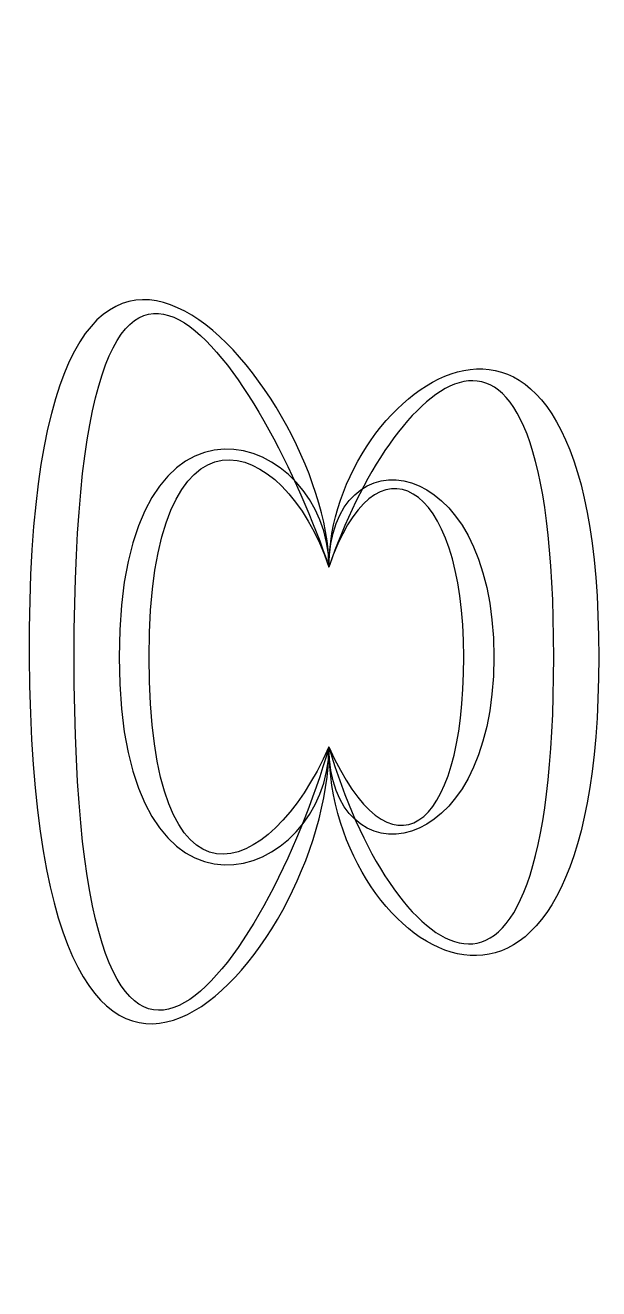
# Model space of a CAD drawing. Extents: x -1 to 107, y -50 to 188.
import ezdxf

# ---------------------------------------------------------------- set-up
doc = ezdxf.new("R2010")
doc.units = 0
doc.layers.get('0').update_dxf_attribs({"linetype": 'CONTINUOUS'})

msp = doc.modelspace()

# ---------------------------------------------------------------- linework, layer by layer
at = {"color": 7}
msp.add_lwpolyline([(56.592408, 52.266328), (56.592408, 52.266328), (56.592408, 52.266328), (56.592408, 52.266328), (56.592408, 52.266328)], close=True, dxfattribs=at)
for points in [[(56.592408, 86.132995), (56.592408, 119.999662), (-0.592796, 188.172759), (0.147964, 69.199661)], [(8.614631, 69.199661), (8.614631, 182.08855), (45.303519, 119.999662), (56.592408, 86.132995)], [(56.592408, 86.132995), (56.592408, 119.999662), (107.392408, 156.688551), (107.392408, 69.199661)], [(98.925741, 69.199661), (98.925741, 151.044107), (67.881297, 119.999662), (56.592408, 86.132995)], [(56.592408, 86.132995), (56.592408, 111.532995), (17.081298, 125.644107), (17.081298, 69.199661)], [(22.725742, 69.199661), (22.725742, 119.999662), (48.125741, 111.532995), (56.592408, 86.132995)], [(81.992408, 69.199661), (81.992408, 103.066328), (65.059075, 111.532996), (56.592408, 86.132995)], [(56.592408, 86.132995), (56.592408, 111.532996), (87.636852, 108.710773), (87.636852, 69.199661)], [(0.147964, 69.199661), (0.888724, -49.773434), (56.592408, 12.755217), (56.592408, 52.266328)], [(56.592408, 52.266328), (45.303519, 12.755217), (8.614631, -43.689228), (8.614631, 69.199661)], [(17.081298, 69.199661), (17.081298, 12.755217), (56.592408, 26.866328), (56.592408, 52.266328)], [(56.592408, 52.266328), (45.303519, 26.866328), (22.725742, 18.399661), (22.725742, 69.199661)], [(56.592408, 52.266328), (67.881297, 12.755217), (98.925741, -12.644783), (98.925741, 69.199661)], [(107.392408, 69.199661), (107.392408, -18.289228), (56.592408, 12.755217), (56.592408, 52.266328)], [(56.592408, 52.266328), (67.881297, 26.866328), (81.992408, 35.332995), (81.992408, 69.199661)], [(87.636852, 69.199661), (87.636852, 29.68855), (56.592408, 26.866328), (56.592408, 52.266328)]]:
    msp.add_open_spline(points, degree=3, dxfattribs=at)

doc.saveas('drawing.dxf')
